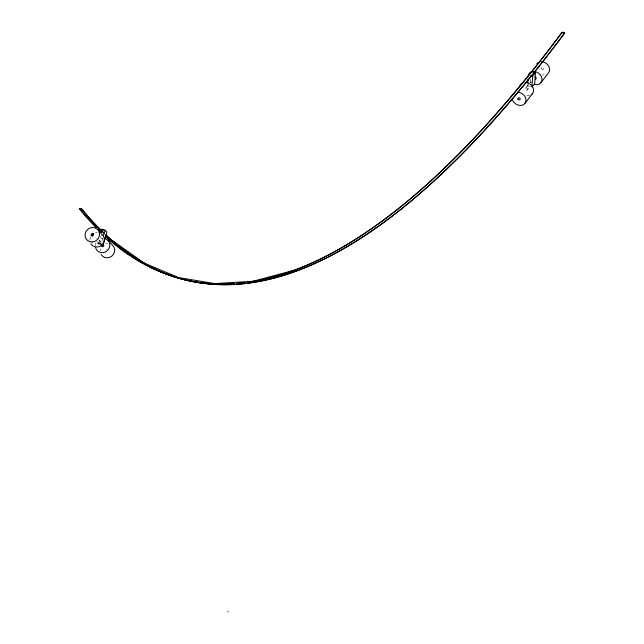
<?xml version="1.0" encoding="UTF-8"?>
<svg xmlns="http://www.w3.org/2000/svg" width="644" height="644" viewBox="0 0 644 644"><rect width="100%" height="100%" fill="white"/><g stroke="black" fill="none" stroke-linecap="round" stroke-linejoin="round"><path stroke-width="0.48" stroke-dasharray="3.22 2.42" d="M529.4 86.433L527.645 86.014L527.766 84.05M530.398 82.464L530.632 78.536M98.645 242.941L100.408 244.784L98.661 244.374L101.446 234.843M102.903 237.845L101.229 243.561L96.89 242.53L98.661 244.374M525.633 88.284L528.66 84.38M527.645 86.014L529.022 84.243M527.573 89.83A1.24 1.014 37.8 0 0 526.671 87.987A1.24 1.014 37.8 0 0 525.568 89.347A1.24 1.014 37.8 0 0 527.573 89.83L530.6 85.926M98.709 239.689L102.106 243.239M96.954 241.444L101.712 246.411M96.318 239.029A1.24 1.167 -43.8 0 1 96.576 238.827M100.223 250.91A7.438 7.028 -43.8 0 1 100.496 249.035M105.705 243.722A7.438 7.028 -43.8 0 1 107.588 243.4M106.888 249.59A1.24 1.167 -43.8 0 1 107.186 249.461M95.344 245.823A7.438 7.028 -43.8 0 1 96.375 242.176M100.834 238.634A7.438 7.028 -43.8 0 1 102.71 238.312M89.91 240.148A7.438 7.028 -43.8 0 1 90.941 236.501M95.393 232.959A7.438 7.028 -43.8 0 1 97.276 232.637M530.6 82.488A1.24 1.014 37.8 0 1 531.203 82.633M529.803 95.409A7.438 6.07 37.8 0 1 526.285 95.473M544.14 74.954A7.438 6.07 37.8 0 1 542.337 74.76M531.316 82.891A7.438 6.07 37.8 0 1 529.932 81.538M99.836 243.899A1.24 1.167 -43.8 0 0 100.931 242.055A1.24 1.167 -43.8 0 0 98.838 242.12A1.24 1.167 -43.8 0 0 99.836 243.899M541.62 68.634A1.24 1.014 37.8 0 0 543.625 69.109A1.24 1.014 37.8 0 0 542.723 67.266A1.24 1.014 37.8 0 0 541.62 68.634"/><path stroke-width="0.97" d="M527.822 83.068L528.064 79.14M531.984 87.045L532.644 76.242L535.397 72.692L531.05 71.661L528.305 75.203M535.397 72.692L534.737 83.503L532.443 86.457M227.847 611.8L227.936 611.325M294.453 270.979L294.541 270.504M562.454 32.852L562.14 32.264L563.339 32.305A3.051 2.487 37.9 0 1 564.168 32.611L564.587 33.11A2015.261 566.817 -76.6 0 1 533.643 73.142M99.683 232.999L100.512 230.141M103.145 229.747L102.718 231.212M103.467 235.937L105.133 230.222L100.794 229.192M101.269 244.994L103 245.404L106.904 232.065L105.133 230.222M82.013 209.284L81.015 209.566A3.784 3.574 -43.7 0 1 80.025 209.308L79.445 208.632L80.838 208.551A3.051 2.882 -44.7 0 1 81.643 208.857L82.013 209.284A2015.14 566.784 -76.6 0 0 103.781 232.903M524.876 103.434L532.459 93.646M540.928 82.714L548.511 72.925A7.438 6.07 37.8 0 0 548.366 65.688A7.438 6.07 37.8 0 0 541.169 61.719M564.587 33.11L563.725 33.238M80.701 209.018L81.128 208.857M253.044 281.275L293.511 270.432M214.573 283.602L253.309 281.251M178.372 277.524L215.225 283.666M530.656 75.767L532.644 76.242M144.224 263.106L179.024 277.725M112.104 240.349L144.699 263.388M107.798 240.22L112.676 245.308A7.438 7.028 -43.8 0 1 111.774 256.167A7.438 7.028 -43.8 0 1 101.132 254.485M102.114 244.478L103 245.404M564.611 32.997A2015.14 566.784 -76.6 0 1 105.89 234.899M532.411 74.672A2015.261 566.817 -76.6 0 1 105.833 235.02M103.732 233.023A2015.261 566.817 -76.6 0 1 81.957 209.405M562.035 32.345A2015.1 566.768 -76.6 0 1 247.65 282.209M245.63 282.483A2015.1 566.768 -76.6 0 1 236.598 283.424M234.601 283.577A2015.1 566.768 -76.6 0 1 215.901 283.875M213.961 283.787A2015.1 566.768 -76.6 0 1 169.605 275.262M167.746 274.61A2015.1 566.768 -76.6 0 1 164.961 273.587M163.117 272.879A2015.1 566.768 -76.6 0 1 160.356 271.768M158.521 270.995A2015.1 566.768 -76.6 0 1 155.784 269.796M153.964 268.967A2015.1 566.768 -76.6 0 1 149.448 266.793M147.653 265.883A2015.1 566.768 -76.6 0 1 144.972 264.475M142.3 263.018A2015.1 566.768 -76.6 0 1 131.457 256.449M129.814 255.362A2015.1 566.768 -76.6 0 1 116.033 245.251M114.439 243.963A2015.1 566.768 -76.6 0 1 105.431 236.195M101.213 232.251A2015.1 566.768 -76.6 0 1 99.12 230.222M96.342 227.453A2015.1 566.768 -76.6 0 1 79.445 208.632M562.011 32.458A2015.221 566.801 -76.6 0 1 249.631 282.04M245.589 282.603A2015.221 566.801 -76.6 0 1 238.554 283.376M234.561 283.698A2015.221 566.801 -76.6 0 1 227.622 284.044M224.667 284.109A2015.221 566.801 -76.6 0 1 217.809 284.06M213.921 283.907A2015.221 566.801 -76.6 0 1 149.4 266.914M147.605 266.004A2015.221 566.801 -76.6 0 1 105.383 236.316M101.164 232.371A2015.221 566.801 -76.6 0 1 97.679 228.966M96.286 227.573A2015.221 566.801 -76.6 0 1 79.389 208.745M245.887 282.998A2015.181 566.792 -76.6 0 1 243.875 283.239M234.875 284.028A2015.181 566.792 -76.6 0 1 232.887 284.149M224.007 284.39A2015.181 566.792 -76.6 0 1 222.043 284.382M213.236 284.068A2015.181 566.792 -76.6 0 1 211.256 283.932M209.284 283.771A2015.181 566.792 -76.6 0 1 207.304 283.585M205.339 283.384A2015.181 566.792 -76.6 0 1 203.375 283.151M201.419 282.901A2015.181 566.792 -76.6 0 1 199.471 282.627M197.523 282.322A2015.181 566.792 -76.6 0 1 195.583 282M193.643 281.653A2015.181 566.792 -76.6 0 1 191.719 281.283M189.795 280.889A2015.181 566.792 -76.6 0 1 187.871 280.47M185.963 280.027A2015.181 566.792 -76.6 0 1 184.055 279.56M182.155 279.077A2015.181 566.792 -76.6 0 1 180.256 278.562M175.546 277.178A2015.181 566.792 -76.6 0 1 172.737 276.284M170.869 275.656A2015.181 566.792 -76.6 0 1 168.076 274.666M166.224 273.974A2015.181 566.792 -76.6 0 1 157.047 270.182M155.228 269.353A2015.181 566.792 -76.6 0 1 143.564 263.404M129.428 254.638A2015.181 566.792 -76.6 0 1 126.973 252.931M114.117 243.046A2015.181 566.792 -76.6 0 1 110.961 240.365M102.621 244.326A1.24 1.167 -43.8 0 1 103.797 245.493A1.24 1.167 -43.8 0 1 102.557 246.733A1.24 1.167 -43.8 0 1 101.382 245.565M104.586 238.481A7.438 7.028 -43.8 0 1 107.629 250.427A7.438 7.028 -43.8 0 1 95.562 247.682M100.883 233.458A7.438 7.028 -43.8 0 1 102.187 244.752A7.438 7.028 -43.8 0 1 90.812 243.722M92.116 234.955A7.438 7.028 -43.8 0 1 93.638 233.748M534.834 77.022A1.24 1.014 37.8 0 1 535.599 79.188M517.534 92.229A7.438 6.07 37.8 0 1 525.818 98.725A7.438 6.07 37.8 0 1 520.505 105.463A7.438 6.07 37.8 0 1 512.221 98.967M513.163 94.257A7.438 6.07 37.8 0 1 514.339 93.179M525.118 82.44A7.438 6.07 37.8 0 1 532.789 87.222A7.438 6.07 37.8 0 1 531.292 94.724M519.982 85.853A7.438 6.07 37.8 0 1 521.922 83.39M533.586 71.516A7.438 6.07 37.8 0 1 542.006 78.866A7.438 6.07 37.8 0 1 534.745 84.549M528.12 76.531A7.438 6.07 37.8 0 1 530.39 72.458M536.798 63.748A7.438 6.07 37.8 0 1 537.973 62.669M92.156 241.991A7.438 7.028 -43.8 0 0 98.613 230.906A7.438 7.028 -43.8 0 0 86.063 231.413A7.438 7.028 -43.8 0 0 92.156 241.991M92.245 235.97A1.24 1.167 -43.8 0 0 93.34 234.134A1.24 1.167 -43.8 0 0 91.247 234.199A1.24 1.167 -43.8 0 0 92.245 235.97M517.985 99.144A1.24 1.014 37.8 0 0 519.99 99.619A1.24 1.014 37.8 0 0 519.088 97.775A1.24 1.014 37.8 0 0 517.985 99.144"/></g></svg>
